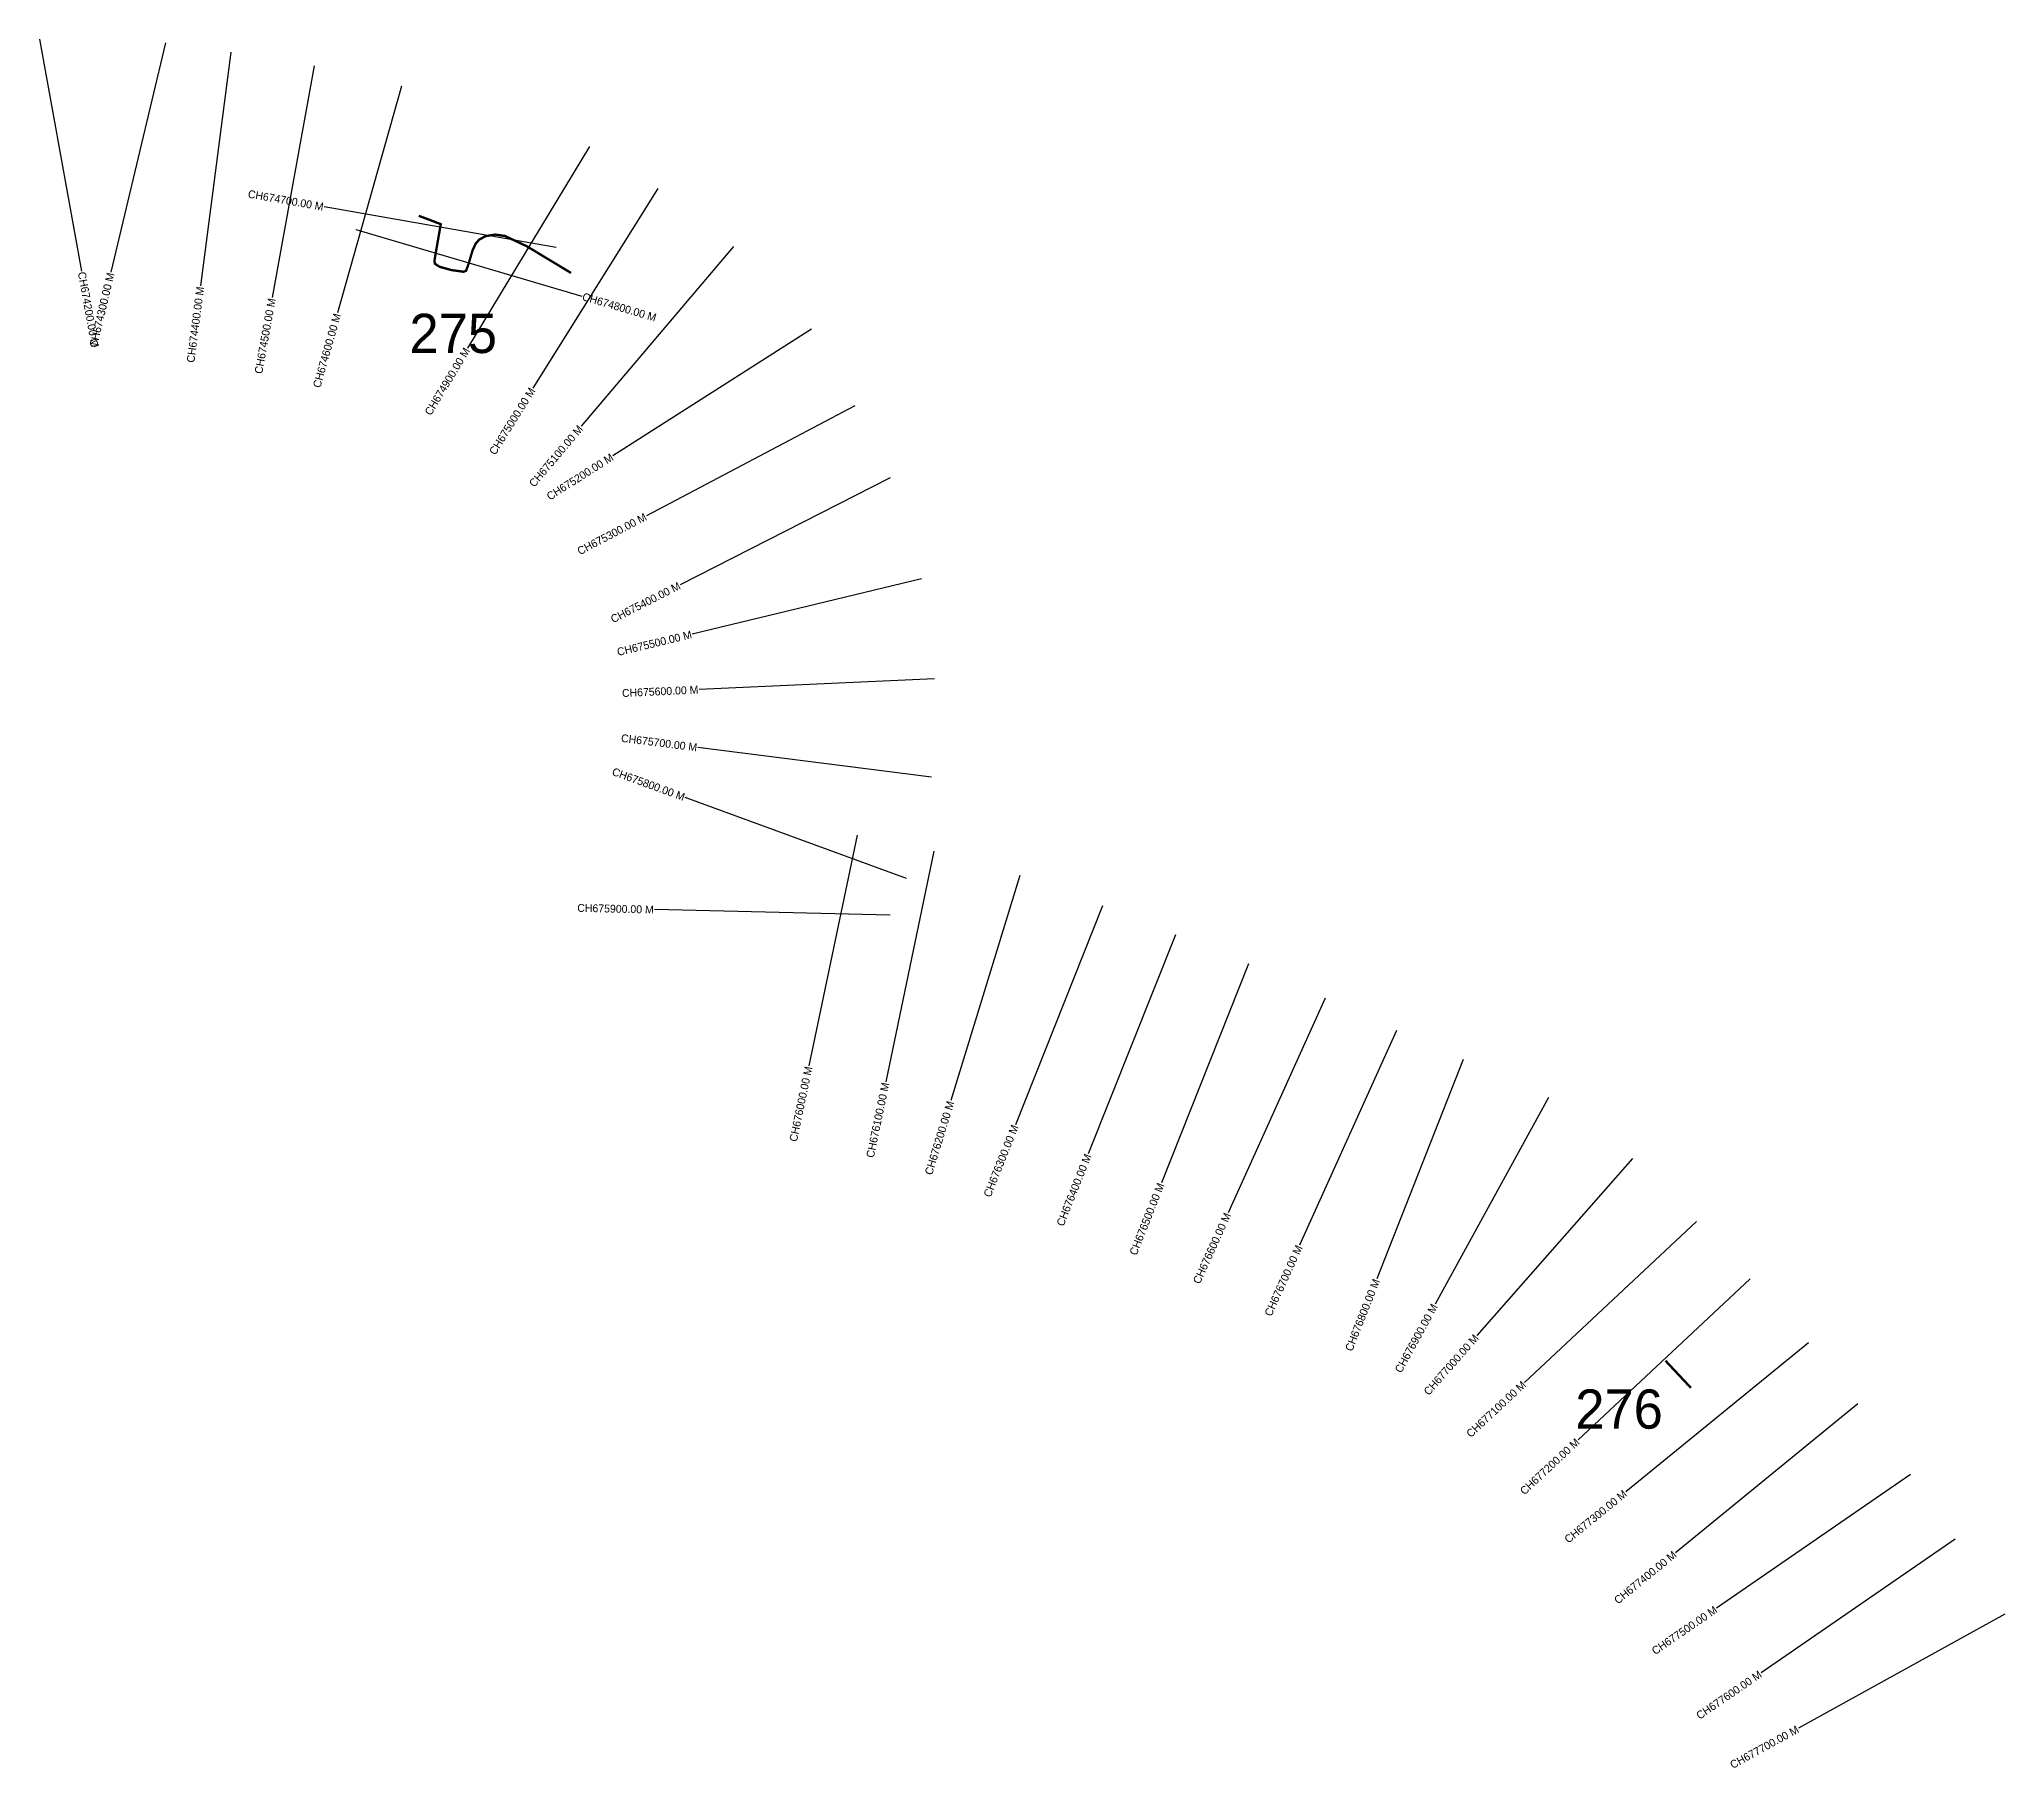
# Model space of a CAD drawing. Header units: metres. Extents: x 335215 to 339655, y 1773676 to 1776185.
# Drawn here: x 335215 to 337718, y 1773676 to 1775877 of the extents above; entities that cross this region are included whole.
import ezdxf
from ezdxf.enums import TextEntityAlignment as Align

# ---------------------------------------------------------------- set-up
doc = ezdxf.new("R2010")
doc.units = ezdxf.units.M
for name, color, linetype in [('ARTIFICIALLY PROTECTED', 4, 'Continuous'), ('CS', 134, 'Continuous'), ('CSMark', 6, 'Continuous')]:
    doc.layers.add(name, color=color, linetype=linetype)

msp = doc.modelspace()

# ---------------------------------------------------------------- linework, layer by layer
at = {"layer": 'ARTIFICIALLY PROTECTED', "flags": 128}
msp.add_lwpolyline([(335698, 1775652, 3, 3, 0), (335711.7, 1775646.9, 3, 3, 0), (335726, 1775641.4, 3, 3, 0), (335719.6, 1775604.8, 3, 3, 0), (335719, 1775601.1, 3, 3, 0), (335717.9, 1775594.5, 3, 3, 0), (335718.6, 1775591, 3, 3, 0), (335724.5, 1775587.1, 3, 3, 0), (335739.8, 1775582.9, 3, 3, 0), (335754.9, 1775580.8, 3, 3, 0), (335758.2, 1775582, 3, 3, 0), (335761.4, 1775590.9, 3, 3, 0), (335766.4, 1775607.9, 3, 3, 0), (335770.1, 1775615.8, 3, 3, 0), (335770.5, 1775616.7, 3, 3, 0), (335774.9, 1775621.7, 3, 3, 0), (335783.2, 1775626.2, 3, 3, 0), (335795.5, 1775628.1, 3, 3, 0), (335807.6, 1775626.4, 3, 3, 0), (335835.3, 1775613.4, 3, 3, 0), (335865.6, 1775595.1, 3, 3, 0), (335891.2, 1775579.7, 3, 3, 0), (335891.8, 1775579.2, 0, 0, 0)], format="xyseb", dxfattribs=at)
at = {"layer": 'ARTIFICIALLY PROTECTED', "const_width": 3, "flags": 128}
msp.add_lwpolyline([(337285.5, 1774194.2), (337317.9, 1774159.6)], dxfattribs=at)
at = {"layer": 'CS'}
for p, q in [((335214.8, 1775876.8), (335268.5, 1775581.6)), ((335375.3, 1775872.2), (335305.9, 1775580.4)), ((335458.6, 1775860.3), (335420, 1775562.8)), ((335564.8, 1775843.1), (335511.2, 1775547.9)), ((335676, 1775817), (335594.5, 1775528.3)), ((335915.2, 1775740.4), (335760.1, 1775483.6)), ((336002.4, 1775687), (335843.4, 1775432.6)), ((335873.1, 1775611.8), (335577.6, 1775663.3)), ((335618, 1775634.8), (335905.7, 1775549.9)), ((336098.7, 1775612.9), (335904.8, 1775384)), ((336198, 1775507.8), (335945.1, 1775346.4)), ((336253.3, 1775410), (335987.9, 1775270.1)), ((336298.3, 1775318.4), (336031, 1775182.2)), ((336338, 1775189.8), (336046.3, 1775119.4)), ((336354.7, 1775062.5), (336055, 1775048.7)), ((336351.1, 1774937.2), (336053.4, 1774974.8)), ((336319, 1774808.1), (336037.3, 1774911.2)), ((336256.2, 1774863.3), (336194.7, 1774569.7)), ((336354, 1774842.8), (336292.6, 1774549.2)), ((336463.3, 1774812.2), (336375.6, 1774525.3)), ((336298.1, 1774761.3), (335998.2, 1774768.5)), ((336568.6, 1774773.4), (336457.7, 1774494.7)), ((336661.5, 1774736.5), (336550.6, 1774457.7)), ((336754.5, 1774699.5), (336643.6, 1774420.8)), ((336852.1, 1774656), (336728.5, 1774382.6)), ((336943.2, 1774614.8), (336819.6, 1774341.4)), ((337028, 1774577.6), (336918, 1774298.5)), ((337136.6, 1774529.3), (336992.1, 1774266.3)), ((337243.6, 1774451.6), (337045.4, 1774226.3)), ((337325.2, 1774371.3), (337106.1, 1774166.4)), ((337393.5, 1774298.3), (337174.4, 1774093.4)), ((337467.5, 1774216.7), (337235, 1774027.1)), ((337530.7, 1774139.2), (337298.3, 1773949.6)), ((337597.6, 1774049.4), (337350.6, 1773879.1)), ((337654.3, 1773967), (337407.4, 1773796.8)), ((337717.5, 1773871.2), (337454.9, 1773726.2))]:
    msp.add_line(p, q, dxfattribs=at)

# ---------------------------------------------------------------- texts
at = {"char_height": 50, "attachment_point": 1}
for s, insert in [('275', (335686.1, 1775527.3)), ('276', (337170.7, 1774157.6))]:
    msp.add_mtext_dynamic_manual_height_columns(s, width=84.374, gutter_width=1, heights=[74.2], dxfattribs=dict(at, insert=insert))
at = {"layer": 'CSMark'}
for s, rotation, p in [('CH674700.00 M', 350.1126, (335576.6, 1775663.5)), ('CH674300.00 M', 76.6332, (335305.7, 1775579.4)), ('CH674400.00 M', 82.5959, (335419.8, 1775561.8)), ('CH674500.00 M', 79.71, (335511, 1775546.9)), ('CH674600.00 M', 74.2327, (335594.2, 1775527.3)), ('CH674900.00 M', 58.8591, (335759.5, 1775482.8)), ('CH675000.00 M', 57.9803, (335842.8, 1775431.8)), ('CH675100.00 M', 49.7352, (335904.2, 1775383.2)), ('CH675200.00 M', 32.5535, (335944.3, 1775345.9)), ('CH675300.00 M', 27.8066, (335987, 1775269.6)), ('CH675400.00 M', 26.9878, (336030.1, 1775181.8)), ('CH675500.00 M', 13.5627, (336045.4, 1775119.2)), ('CH675600.00 M', 2.6303, (336054, 1775048.7)), ('CH675700.00 M', 352.7965, (336052.4, 1774975)), ('CH675800.00 M', 339.8958, (336036.3, 1774911.5)), ('CH675900.00 M', 358.6162, (335997.2, 1774768.5)), ('CH676000.00 M', 78.1835, (336194.5, 1774568.7)), ('CH676100.00 M', 78.1835, (336292.4, 1774548.2)), ('CH676200.00 M', 73.0006, (336375.3, 1774524.4)), ('CH676300.00 M', 68.3038, (336457.4, 1774493.8)), ('CH676400.00 M', 68.3038, (336550.3, 1774456.8)), ('CH676500.00 M', 68.3038, (336643.2, 1774419.8)), ('CH676600.00 M', 65.6627, (336728.1, 1774381.7)), ('CH676700.00 M', 65.6627, (336819.2, 1774340.5)), ('CH676800.00 M', 68.481, (336917.6, 1774297.6)), ('CH676900.00 M', 61.2148, (336991.6, 1774265.4)), ('CH677000.00 M', 48.6721, (337044.8, 1774225.6)), ('CH677100.00 M', 43.0954, (337105.4, 1774165.7)), ('CH677200.00 M', 43.0954, (337173.7, 1774092.7)), ('CH677300.00 M', 39.2047, (337234.3, 1774026.5)), ('CH677400.00 M', 39.2047, (337297.5, 1773949)), ('CH677500.00 M', 34.585, (337349.8, 1773878.5)), ('CH677600.00 M', 34.585, (337406.5, 1773796.2)), ('CH677700.00 M', 28.9192, (337454.1, 1773725.7))]:
    msp.add_text(s, height=10, rotation=rotation, dxfattribs=at).set_placement(p, align=Align.MIDDLE_RIGHT)
for s, rotation, p in [('CH674200.00 M', 280.3279, (335268.7, 1775580.7)), ('CH674800.00 M', 343.5701, (335906.7, 1775549.6))]:
    msp.add_text(s, height=10, rotation=rotation, dxfattribs=at).set_placement(p, align=Align.MIDDLE_LEFT)

doc.saveas('drawing.dxf')
